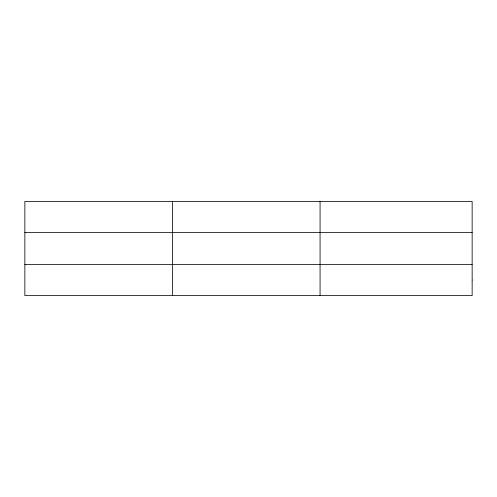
<?xml version="1.0" encoding="UTF-8"?>
<svg xmlns="http://www.w3.org/2000/svg" width="497" height="497" viewBox="0 0 497 497"><rect width="100%" height="100%" fill="white"/><g stroke="black" fill="none" stroke-linecap="round" stroke-linejoin="round"><path stroke-width="0.75" d="M172.459 295.597L172.459 201.403M320.068 295.597L320.068 201.403M24.85 232.49L472.15 232.49M24.85 264.51L472.15 264.51M472.15 280.053L472.15 295.597L24.85 295.597L24.85 201.403L472.15 201.403L472.15 280.053"/></g></svg>
